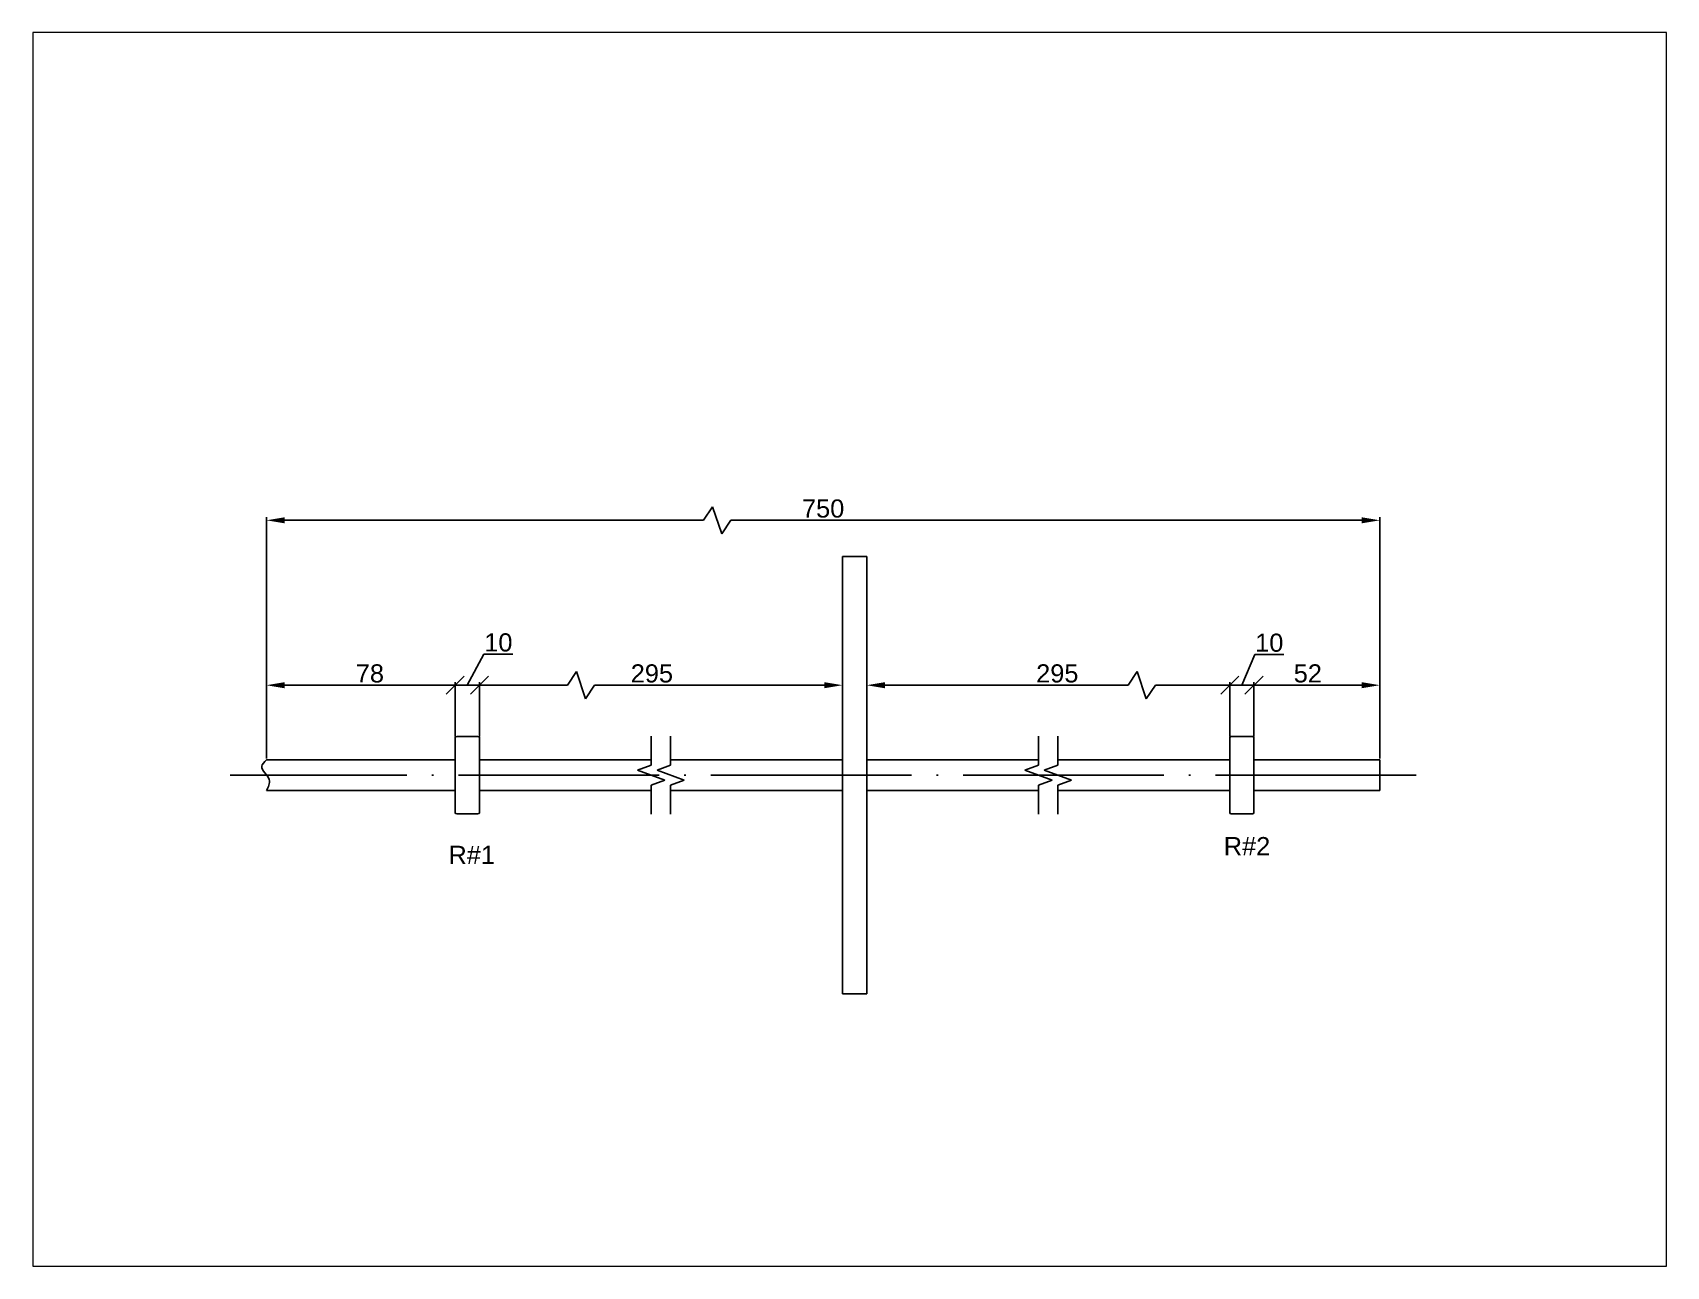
# Paper-space layout 'Layout1' of a CAD drawing. Header units: millimetres. Extents: x 0 to 257, y 0 to 194.
# The model-space entities are those that its viewports show. They can reach past a viewport. Long polylines and large blocks are cut down to what shows.
import ezdxf

# ---------------------------------------------------------------- set-up
doc = ezdxf.new("R2010")
doc.units = ezdxf.units.MM
doc.linetypes.add('ACAD_ISO04W100', pattern=[30, 24, -3, 0, -3])
doc.layers.add('Centro', color=7, linetype='ACAD_ISO04W100')
doc.styles.get("Standard").update_dxf_attribs({"font": 'arial.ttf'})
doc.dimstyles.new('COTAS', dxfattribs={"dimtxt": 5, "dimasz": 5, "dimexe": 1.25, "dimexo": 0.625, "dimtad": 1, "dimtoh": 1, "dimtxsty": 'Standard', "dimcen": 2.5, "dimadec": 0, "dimazin": 0, "dimtfac": 1, "dimtmove": 0, "dimatfit": 3, "dimfxl": 1, "dimarcsym": 0})

# ---------------------------------------------------------------- blocks, each defined once
blk = doc.blocks.new('_Oblique')
at = {"color": 0, "linetype": 'ByBlock', "lineweight": -2}
blk.add_line((-0.5, -0.5), (0.5, 0.5), dxfattribs=at)
blk = doc.blocks.new('*D23')
at = {"color": 0, "lineweight": -2, "transparency": 16777216}
for p, q in [((4134.16, 1596.42), (4134.16, 1618.85)), ((4134.16, 1617.6), (4178.66, 1617.6)), ((4186.16, 1587.37), (4186.16, 1618.85))]:
    blk.add_line(p, q, dxfattribs=at)
at = {"color": 0, "transparency": 16777216}
blk.add_solid([(4178.66, 1618.85), (4178.66, 1616.35), (4186.16, 1617.6)], dxfattribs=at)
at = {"layer": 'Defpoints', "color": 0, "transparency": 16777216}
for p in [(4186.16, 1617.6), (4134.16, 1595.79), (4186.16, 1586.74)]:
    blk.add_point(p, dxfattribs=at)
at = {"color": 0, "lineweight": -2, "transparency": 16777216, "xscale": 7.5, "yscale": 7.5, "zscale": 7.5, "rotation": 180}
blk.add_blockref('_Oblique', (4134.16, 1617.6), dxfattribs=at)
at = {"color": 0, "transparency": 16777216, "insert": (4156.41, 1622.43), "char_height": 7.5, "attachment_point": 5}
blk.add_mtext('52', dxfattribs=at)
blk = doc.blocks.new('*D24')
at = {"color": 0, "lineweight": -2, "ltscale": 0.5, "transparency": 16777216}
for p, q in [((3726.16, 1587.37), (3726.16, 1618.85)), ((3804.16, 1617.6), (3733.66, 1617.6)), ((3804.16, 1596.42), (3804.16, 1618.85))]:
    blk.add_line(p, q, dxfattribs=at)
at = {"color": 0, "ltscale": 0.5, "transparency": 16777216}
blk.add_solid([(3733.66, 1618.85), (3733.66, 1616.35), (3726.16, 1617.6)], dxfattribs=at)
at = {"layer": 'Defpoints', "color": 0, "ltscale": 0.5, "transparency": 16777216}
for p in [(3726.16, 1617.6), (3804.16, 1595.79), (3726.16, 1586.74)]:
    blk.add_point(p, dxfattribs=at)
at = {"color": 0, "lineweight": -2, "ltscale": 0.5, "transparency": 16777216, "xscale": 7.5, "yscale": 7.5, "zscale": 7.5}
blk.add_blockref('_Oblique', (3804.16, 1617.6), dxfattribs=at)
at = {"color": 0, "ltscale": 0.5, "transparency": 16777216, "insert": (3768.91, 1622.43), "char_height": 7.5, "attachment_point": 5}
blk.add_mtext('78', dxfattribs=at)
blk = doc.blocks.new('*D26')
at = {"color": 0, "lineweight": -2, "ltscale": 0.5, "transparency": 16777216}
for p, q in [((3850.48, 1617.6), (3854.23, 1623.22)), ((3854.23, 1623.22), (3857.98, 1611.97)), ((3814.16, 1596.42), (3814.16, 1618.85)), ((3814.16, 1617.6), (3850.48, 1617.6)), ((3857.98, 1611.97), (3861.73, 1617.6)), ((3861.73, 1617.6), (3956.66, 1617.6)), ((3964.16, 1618.22), (3964.16, 1618.85))]:
    blk.add_line(p, q, dxfattribs=at)
at = {"color": 0, "ltscale": 0.5, "transparency": 16777216}
blk.add_solid([(3956.66, 1618.85), (3956.66, 1616.35), (3964.16, 1617.6)], dxfattribs=at)
at = {"layer": 'Defpoints', "color": 0, "ltscale": 0.5, "transparency": 16777216}
for p in [(3964.16, 1617.6), (3964.16, 1617.6), (3814.16, 1595.79)]:
    blk.add_point(p, dxfattribs=at)
at = {"color": 0, "lineweight": -2, "ltscale": 0.5, "transparency": 16777216, "xscale": 7.5, "yscale": 7.5, "zscale": 7.5, "rotation": 180}
blk.add_blockref('_Oblique', (3814.16, 1617.6), dxfattribs=at)
at = {"color": 0, "ltscale": 0.5, "transparency": 16777216, "insert": (3885.41, 1622.43), "char_height": 7.5, "attachment_point": 5}
blk.add_mtext('295', dxfattribs=at)
blk = doc.blocks.new('*D27')
at = {"color": 0, "lineweight": -2, "ltscale": 0.5, "transparency": 16777216}
for p, q in [((4082.18, 1617.6), (4085.93, 1623.22)), ((4085.93, 1623.22), (4089.68, 1611.97)), ((3974.16, 1618.22), (3974.16, 1618.85)), ((3981.66, 1617.6), (4082.18, 1617.6)), ((4089.68, 1611.97), (4093.43, 1617.6)), ((4093.43, 1617.6), (4124.16, 1617.6)), ((4124.16, 1596.42), (4124.16, 1618.85))]:
    blk.add_line(p, q, dxfattribs=at)
at = {"color": 0, "ltscale": 0.5, "transparency": 16777216}
blk.add_solid([(3981.66, 1618.85), (3981.66, 1616.35), (3974.16, 1617.6)], dxfattribs=at)
at = {"layer": 'Defpoints', "color": 0, "ltscale": 0.5, "transparency": 16777216}
for p in [(3974.16, 1617.6), (4124.16, 1617.6), (4124.16, 1595.79)]:
    blk.add_point(p, dxfattribs=at)
at = {"color": 0, "lineweight": -2, "ltscale": 0.5, "transparency": 16777216, "xscale": 7.5, "yscale": 7.5, "zscale": 7.5}
blk.add_blockref('_Oblique', (4124.16, 1617.6), dxfattribs=at)
at = {"color": 0, "ltscale": 0.5, "transparency": 16777216, "insert": (4052.91, 1622.43), "char_height": 7.5, "attachment_point": 5}
blk.add_mtext('295', dxfattribs=at)
blk = doc.blocks.new('*D29')
at = {"color": 0, "lineweight": -2, "ltscale": 0.5, "transparency": 16777216}
for p, q in [((3906.75, 1685.74), (3910.5, 1691.37)), ((3910.5, 1691.37), (3914.25, 1680.12)), ((3726.16, 1587.37), (3726.16, 1686.99)), ((3733.66, 1685.74), (3906.75, 1685.74)), ((3914.25, 1680.12), (3918, 1685.74)), ((3918, 1685.74), (4178.66, 1685.74)), ((4186.16, 1587.37), (4186.16, 1686.99))]:
    blk.add_line(p, q, dxfattribs=at)
at = {"color": 0, "ltscale": 0.5, "transparency": 16777216}
for points in [[(3733.66, 1686.99), (3733.66, 1684.49), (3726.16, 1685.74)], [(4178.66, 1686.99), (4178.66, 1684.49), (4186.16, 1685.74)]]:
    blk.add_solid(points, dxfattribs=at)
at = {"layer": 'Defpoints', "color": 0, "ltscale": 0.5, "transparency": 16777216}
for p in [(4186.16, 1685.74), (3726.16, 1586.74), (4186.16, 1586.74)]:
    blk.add_point(p, dxfattribs=at)
at = {"color": 0, "ltscale": 0.5, "transparency": 16777216, "insert": (3956.16, 1690.57), "char_height": 7.5, "attachment_point": 5}
blk.add_mtext('750', dxfattribs=at)
blk = doc.blocks.new('*D30')
at = {"color": 0, "lineweight": -2, "ltscale": 0.5, "transparency": 16777216}
for p, q in [((3809.16, 1617.6), (3815.98, 1630.41)), ((3815.98, 1630.41), (3827.99, 1630.41)), ((3804.16, 1596.42), (3804.16, 1618.85)), ((3804.16, 1617.6), (3814.16, 1617.6)), ((3814.16, 1596.42), (3814.16, 1618.85))]:
    blk.add_line(p, q, dxfattribs=at)
at = {"layer": 'Defpoints', "color": 0, "ltscale": 0.5, "transparency": 16777216}
for p in [(3814.16, 1617.6), (3804.16, 1595.79), (3814.16, 1595.79)]:
    blk.add_point(p, dxfattribs=at)
at = {"color": 0, "lineweight": -2, "ltscale": 0.5, "transparency": 16777216, "xscale": 5, "yscale": 5, "zscale": 5, "rotation": 180}
blk.add_blockref('_Oblique', (3804.16, 1617.6), dxfattribs=at)
at = {"color": 0, "lineweight": -2, "ltscale": 0.5, "transparency": 16777216, "xscale": 5, "yscale": 5, "zscale": 5}
blk.add_blockref('_Oblique', (3814.16, 1617.6), dxfattribs=at)
at = {"color": 0, "ltscale": 0.5, "transparency": 16777216, "insert": (3821.98, 1635.24), "char_height": 7.5, "attachment_point": 5}
blk.add_mtext('10', dxfattribs=at)
blk = doc.blocks.new('*D32')
at = {"color": 0, "lineweight": -2, "ltscale": 0.5, "transparency": 16777216}
for p, q in [((4129.16, 1617.6), (4134.48, 1630.29)), ((4134.48, 1630.29), (4146.49, 1630.29)), ((4124.16, 1596.42), (4124.16, 1618.85)), ((4124.16, 1617.6), (4134.16, 1617.6)), ((4134.16, 1596.42), (4134.16, 1618.85))]:
    blk.add_line(p, q, dxfattribs=at)
at = {"layer": 'Defpoints', "color": 0, "ltscale": 0.5, "transparency": 16777216}
for p in [(4134.16, 1617.6), (4124.16, 1595.79), (4134.16, 1595.79)]:
    blk.add_point(p, dxfattribs=at)
at = {"color": 0, "lineweight": -2, "ltscale": 0.5, "transparency": 16777216, "xscale": 5, "yscale": 5, "zscale": 5, "rotation": 180}
blk.add_blockref('_Oblique', (4124.16, 1617.6), dxfattribs=at)
at = {"color": 0, "lineweight": -2, "ltscale": 0.5, "transparency": 16777216, "xscale": 5, "yscale": 5, "zscale": 5}
blk.add_blockref('_Oblique', (4134.16, 1617.6), dxfattribs=at)
at = {"color": 0, "ltscale": 0.5, "transparency": 16777216, "insert": (4140.48, 1635.12), "char_height": 7.5, "attachment_point": 5}
blk.add_mtext('10', dxfattribs=at)

msp = doc.modelspace()

# ---------------------------------------------------------------- linework, layer by layer
for p, q in [((3964.165, 1490.043), (3964.165, 1670.743)), ((3974.165, 1670.743), (3964.165, 1670.743)), ((3974.165, 1670.743), (3974.165, 1490.043)), ((3804.165, 1564.993), (3804.165, 1595.793)), ((3813.565, 1596.393), (3804.765, 1596.393)), ((3814.165, 1564.993), (3814.165, 1595.793)), ((4124.165, 1564.993), (4124.165, 1595.793)), ((4133.565, 1596.393), (4124.765, 1596.393)), ((4134.165, 1564.993), (4134.165, 1595.793)), ((3804.165, 1586.743), (3726.165, 1586.743)), ((3885.165, 1586.743), (3814.165, 1586.743)), ((3964.165, 1586.743), (3893.165, 1586.743)), ((4045.165, 1586.743), (3974.165, 1586.743)), ((4124.165, 1586.743), (4053.165, 1586.743)), ((4186.165, 1586.743), (4134.165, 1586.743)), ((4186.165, 1586.743), (4186.165, 1574.043)), ((3804.165, 1574.043), (3726.165, 1574.043)), ((3885.165, 1574.043), (3814.165, 1574.043)), ((3964.165, 1574.043), (3893.165, 1574.043)), ((4045.165, 1574.043), (3974.165, 1574.043)), ((4124.165, 1574.043), (4053.165, 1574.043)), ((4186.165, 1574.043), (4134.165, 1574.043)), ((3813.565, 1564.393), (3804.765, 1564.393)), ((4133.565, 1564.393), (4124.765, 1564.393)), ((3974.165, 1490.043), (3964.165, 1490.043))]:
    msp.add_line(p, q)
at = {"ltscale": 0.5}
for p, q in [((3885.165, 1584.497), (3885.165, 1596.497)), ((3893.165, 1584.497), (3893.165, 1596.497)), ((4045.165, 1584.497), (4045.165, 1596.497)), ((4053.165, 1584.497), (4053.165, 1596.497)), ((3879.527, 1582.445), (3885.165, 1584.497)), ((3890.803, 1578.34), (3879.527, 1582.445)), ((3887.527, 1582.445), (3893.165, 1584.497)), ((3898.803, 1578.34), (3887.527, 1582.445)), ((4039.527, 1582.445), (4045.165, 1584.497)), ((4050.803, 1578.34), (4039.527, 1582.445)), ((4047.527, 1582.445), (4053.165, 1584.497)), ((4058.803, 1578.34), (4047.527, 1582.445)), ((3885.165, 1576.288), (3890.803, 1578.34)), ((3885.165, 1564.288), (3885.165, 1576.288)), ((3893.165, 1576.288), (3898.803, 1578.34)), ((3893.165, 1564.288), (3893.165, 1576.288)), ((4045.165, 1576.288), (4050.803, 1578.34)), ((4045.165, 1564.288), (4045.165, 1576.288)), ((4053.165, 1576.288), (4058.803, 1578.34)), ((4053.165, 1564.288), (4053.165, 1576.288))]:
    msp.add_line(p, q, dxfattribs=at)
for centre, start, end in [((3804.765, 1595.793), 90, 180), ((3813.565, 1595.793), 0, 90), ((4124.765, 1595.793), 90, 180), ((4133.565, 1595.793), 0, 90), ((3804.765, 1564.993), 180, 270), ((3813.565, 1564.993), 270, 0), ((4124.765, 1564.993), 180, 270), ((4133.565, 1564.993), 270, 0)]:
    msp.add_arc(centre, 0.6, start, end)
msp.add_spline([(3726.165, 1586.743), (3724.239, 1584.099), (3727.315, 1578.576), (3726.165, 1574.043)], degree=3, dxfattribs=at)
at = {"layer": 'Centro', "ltscale": 0.5}
msp.add_line((4201.165, 1580.393), (3711.165, 1580.393), dxfattribs=at)

# ---------------------------------------------------------------- texts
at = {"ltscale": 0.5, "char_height": 7.5, "attachment_point": 1}
for s, insert in [('R#2', (4121.674, 1554.856)), ('R#1', (3801.369, 1551.255))]:
    msp.add_mtext_dynamic_manual_height_columns(s, width=14.23098, gutter_width=12.5, heights=[6.117], dxfattribs=dict(at, insert=insert))

# ---------------------------------------------------------------- dimensions: what is measured, and where the dimension line sits
at = {"ltscale": 0.5}
for base, p1, p2, text, override, picture, middle in [((4186.165, 1685.743), (3726.165, 1586.743), (4186.165, 1586.743), '750', {"dimtxt": 7.5, "dimasz": 7.5, "dimgap": 1}, '*D29', (3956.165, 1690.572)), ((3964.165, 1617.599), (3814.165, 1595.793), (3964.165, 1617.599), '295', {"dimtxt": 7.5, "dimasz": 7.5, "dimgap": 1, "dimblk1": 'Oblique', "dimsah": 1}, '*D26', (3885.415, 1622.428)), ((4124.165, 1617.599), (3974.165, 1617.599), (4124.165, 1595.793), '295', {"dimtxt": 7.5, "dimasz": 7.5, "dimgap": 1, "dimblk2": 'Oblique', "dimsah": 1}, '*D27', (4052.915, 1622.428))]:
    dim = msp.add_linear_dim(base=base, p1=p1, p2=p2, text=text, dimstyle='COTAS', override=override, dxfattribs=at)
    dim.commit()
    dim.dimension.update_dxf_attribs({"geometry": picture, "text_midpoint": middle})
for base, p1, p2, picture, middle in [((3814.165, 1617.599), (3804.165, 1595.793), (3814.165, 1595.793), '*D30', (3816.975, 1630.409)), ((4134.165, 1617.599), (4124.165, 1595.793), (4134.165, 1595.793), '*D32', (4135.478, 1630.286))]:
    dim = msp.add_linear_dim(base=base, p1=p1, p2=p2, dimstyle='COTAS', override={"dimtxt": 7.5, "dimgap": 1, "dimblk1": 'Oblique', "dimblk2": 'Oblique', "dimsah": 1, "dimtmove": 1}, dxfattribs=at)
    dim.commit()
    dim.dimension.update_dxf_attribs({"geometry": picture, "text_midpoint": middle, "dimtype": 160})
dim = msp.add_linear_dim(base=(3726.165, 1617.599), p1=(3804.165, 1595.793), p2=(3726.165, 1586.743), angle=180, dimstyle='COTAS', override={"dimtxt": 7.5, "dimasz": 7.5, "dimgap": 1, "dimblk1": 'Oblique', "dimsah": 1}, dxfattribs=at)
dim.commit()
dim.dimension.update_dxf_attribs({"geometry": '*D24', "text_midpoint": (3768.915, 1622.428)})
dim = msp.add_linear_dim(base=(4186.165, 1617.599), p1=(4134.165, 1595.793), p2=(4186.165, 1586.743), angle=180, dimstyle='COTAS', override={"dimtxt": 7.5, "dimasz": 7.5, "dimgap": 1, "dimblk1": 'Oblique', "dimsah": 1})
dim.commit()
dim.dimension.update_dxf_attribs({"geometry": '*D23', "text_midpoint": (4156.415, 1622.428)})

psp = doc.layouts.get("Layout1")

# ---------------------------------------------------------------- viewports
at = {"layer": '0', "ltscale": 0.5}
psp.add_viewport(center=(128.17, 97.46), size=(256.87, 194.0098), view_center_point=(3967.061, 1632.372), view_height=509.77434, dxfattribs=at)

doc.saveas('drawing.dxf')
